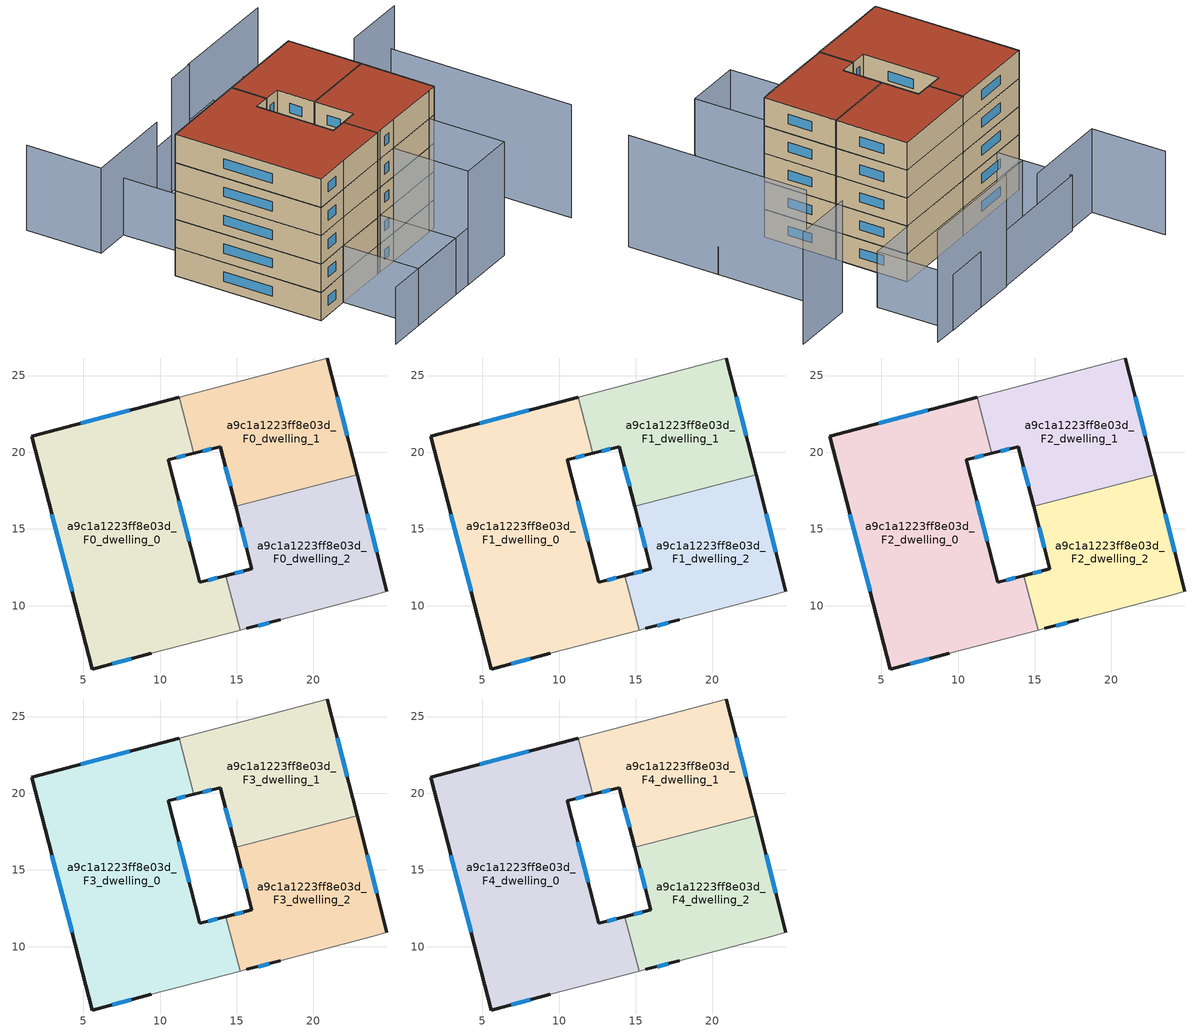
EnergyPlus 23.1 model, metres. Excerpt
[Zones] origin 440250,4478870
a9c1a1223ff8e03d_F0_dwelling_0
 floor ground (EU_floor_Construction): 15.22,8.4 14.29,11.96 12.59,11.52 10.54,19.51 12.21,19.93 11.25,23.58 1.63,21.04 5.6,5.87 9.41,6.89 z0
 wall outside (EU_wall_Construction): 12.21,19.93 10.54,19.51 12.59,11.52 14.29,11.96 / 9.41,6.89 5.6,5.87 1.63,21.04 11.25,23.58 z0:3
 wall adiabatic (EU_wall_Construction): 15.22,8.4 9.41,6.89 z0:3
 wall to a9c1a1223ff8e03d_F0_dwelling_1 (EU_wall_Construction): 11.25,23.58 12.21,19.93 z0:3
 wall to a9c1a1223ff8e03d_F0_dwelling_2 (EU_wall_Construction): 14.29,11.96 15.22,8.4 z0:3
 window (EU_Window_Construction): 11.65,19.79 11.1,19.65 / 11.23,16.84 11.9,14.19 / 13.16,11.67 13.72,11.82 / 8.14,6.55 6.87,6.21 / 4.27,10.94 2.96,15.97 / 4.85,21.89 8.03,22.73 z1:2
a9c1a1223ff8e03d_F0_dwelling_1
 floor ground (EU_floor_Construction): 22.84,18.55 20.9,26.14 11.25,23.58 12.21,19.93 13.93,20.36 14.93,16.48 z0
 wall outside (EU_wall_Construction): 20.9,26.14 22.84,18.55 / 14.93,16.48 13.93,20.36 12.21,19.93 z0:3
 wall adiabatic (EU_wall_Construction): 11.25,23.58 20.9,26.14 z0:3
 wall to a9c1a1223ff8e03d_F0_dwelling_2 (EU_wall_Construction): 22.84,18.55 14.93,16.48 z0:3
 window (EU_Window_Construction): 21.55,23.6 22.19,21.09 / 14.6,17.78 14.26,19.06 / 13.35,20.22 12.78,20.07 z1:2
a9c1a1223ff8e03d_F0_dwelling_2
 floor ground (EU_floor_Construction): 23.91,10.67 24.78,10.93 22.84,18.55 14.93,16.48 15.98,12.4 14.29,11.96 15.22,8.4 15.67,8.51 17.84,9.08 z0
 wall outside (EU_wall_Construction): 14.29,11.96 15.98,12.4 14.93,16.48 / 22.84,18.55 24.78,10.93 / 17.84,9.08 15.67,8.51 z0:3
 wall adiabatic (EU_wall_Construction): 15.67,8.51 15.22,8.4 / 24.78,10.93 23.91,10.67 17.84,9.08 z0:3
 window (EU_Window_Construction): 14.86,12.11 15.42,12.25 / 15.63,13.76 15.28,15.11 / 23.49,16 24.14,13.48 / 17.11,8.89 16.39,8.7 z1:2
a9c1a1223ff8e03d_F1_dwelling_0
 floor to a9c1a1223ff8e03d_F0_dwelling_0 (EU_floor_Construction): 15.22,8.4 14.29,11.96 12.59,11.52 10.54,19.51 12.21,19.93 11.25,23.58 1.63,21.04 5.6,5.87 9.41,6.89 z3
 wall outside (EU_wall_Construction): 12.21,19.93 10.54,19.51 12.59,11.52 14.29,11.96 / 9.41,6.89 5.6,5.87 1.63,21.04 11.25,23.58 z3:6
 wall adiabatic (EU_wall_Construction): 15.22,8.4 9.41,6.89 z3:6
 wall to a9c1a1223ff8e03d_F1_dwelling_1 (EU_wall_Construction): 11.25,23.58 12.21,19.93 z3:6
 wall to a9c1a1223ff8e03d_F1_dwelling_2 (EU_wall_Construction): 14.29,11.96 15.22,8.4 z3:6
 window (EU_Window_Construction): 11.65,19.79 11.1,19.65 / 11.23,16.84 11.9,14.19 / 13.16,11.67 13.72,11.82 / 8.14,6.55 6.87,6.21 / 4.27,10.94 2.96,15.97 / 4.85,21.89 8.03,22.73 z4:5
a9c1a1223ff8e03d_F1_dwelling_1
 floor to a9c1a1223ff8e03d_F0_dwelling_1 (EU_floor_Construction): 22.84,18.55 20.9,26.14 11.25,23.58 12.21,19.93 13.93,20.36 14.93,16.48 z3
 wall outside (EU_wall_Construction): 20.9,26.14 22.84,18.55 / 14.93,16.48 13.93,20.36 12.21,19.93 z3:6
 wall adiabatic (EU_wall_Construction): 11.25,23.58 20.9,26.14 z3:6
 wall to a9c1a1223ff8e03d_F1_dwelling_2 (EU_wall_Construction): 22.84,18.55 14.93,16.48 z3:6
 window (EU_Window_Construction): 21.55,23.6 22.19,21.09 / 14.6,17.78 14.26,19.06 / 13.35,20.22 12.78,20.07 z4:5
a9c1a1223ff8e03d_F1_dwelling_2
 floor to a9c1a1223ff8e03d_F0_dwelling_2 (EU_floor_Construction): 23.91,10.67 24.78,10.93 22.84,18.55 14.93,16.48 15.98,12.4 14.29,11.96 15.22,8.4 15.67,8.51 17.83,9.08 z3
 wall outside (EU_wall_Construction): 14.29,11.96 15.98,12.4 14.93,16.48 / 22.84,18.55 24.78,10.93 / 17.84,9.08 15.67,8.51 z3:6
 wall adiabatic (EU_wall_Construction): 15.67,8.51 15.22,8.4 / 24.78,10.93 23.91,10.67 17.84,9.08 z3:6
 window (EU_Window_Construction): 14.86,12.11 15.42,12.25 / 15.63,13.76 15.28,15.11 / 23.49,16 24.14,13.48 / 17.11,8.89 16.39,8.7 z4:5
a9c1a1223ff8e03d_F2_dwelling_0
 floor to a9c1a1223ff8e03d_F1_dwelling_0 (EU_floor_Construction): 15.22,8.4 14.29,11.96 12.59,11.52 10.54,19.51 12.21,19.93 11.25,23.58 1.63,21.04 5.6,5.87 9.41,6.89 z6
 wall outside (EU_wall_Construction): 12.21,19.93 10.54,19.51 12.59,11.52 14.29,11.96 / 9.41,6.89 5.6,5.87 1.63,21.04 11.25,23.58 z6:9
 wall adiabatic (EU_wall_Construction): 15.22,8.4 9.41,6.89 z6:9
 wall to a9c1a1223ff8e03d_F2_dwelling_1 (EU_wall_Construction): 11.25,23.58 12.21,19.93 z6:9
 wall to a9c1a1223ff8e03d_F2_dwelling_2 (EU_wall_Construction): 14.29,11.96 15.22,8.4 z6:9
 window (EU_Window_Construction): 11.65,19.79 11.1,19.65 / 11.23,16.84 11.9,14.19 / 13.16,11.67 13.72,11.82 / 8.14,6.55 6.87,6.21 / 4.27,10.94 2.96,15.97 / 4.85,21.89 8.03,22.73 z7:8
a9c1a1223ff8e03d_F2_dwelling_1
 floor to a9c1a1223ff8e03d_F1_dwelling_1 (EU_floor_Construction): 22.84,18.55 20.9,26.14 11.25,23.58 12.21,19.93 13.93,20.36 14.93,16.48 z6
 wall outside (EU_wall_Construction): 20.9,26.14 22.84,18.55 / 14.93,16.48 13.93,20.36 12.21,19.93 z6:9
 wall adiabatic (EU_wall_Construction): 11.25,23.58 20.9,26.14 z6:9
 wall to a9c1a1223ff8e03d_F2_dwelling_2 (EU_wall_Construction): 22.84,18.55 14.93,16.48 z6:9
 window (EU_Window_Construction): 21.55,23.6 22.19,21.09 / 14.6,17.78 14.26,19.06 / 13.35,20.22 12.78,20.07 z7:8
a9c1a1223ff8e03d_F2_dwelling_2
 floor to a9c1a1223ff8e03d_F1_dwelling_2 (EU_floor_Construction): 23.91,10.67 24.78,10.93 22.84,18.55 14.93,16.48 15.98,12.4 14.29,11.96 15.22,8.4 15.67,8.51 17.83,9.08 z6
 wall outside (EU_wall_Construction): 14.29,11.96 15.98,12.4 14.93,16.48 / 22.84,18.55 24.78,10.93 / 17.84,9.08 15.67,8.51 z6:9
 wall adiabatic (EU_wall_Construction): 15.67,8.51 15.22,8.4 / 24.78,10.93 23.91,10.67 17.84,9.08 z6:9
 window (EU_Window_Construction): 14.86,12.11 15.42,12.25 / 15.63,13.76 15.28,15.11 / 23.49,16 24.14,13.48 / 17.11,8.89 16.39,8.7 z7:8
a9c1a1223ff8e03d_F3_dwelling_0
 floor to a9c1a1223ff8e03d_F2_dwelling_0 (EU_floor_Construction): 15.22,8.4 14.29,11.96 12.59,11.52 10.54,19.51 12.21,19.93 11.25,23.58 1.63,21.04 5.6,5.87 9.41,6.89 z9
 wall outside (EU_wall_Construction): 12.21,19.93 10.54,19.51 12.59,11.52 14.29,11.96 / 9.41,6.89 5.6,5.87 1.63,21.04 11.25,23.58 z9:12
 wall adiabatic (EU_wall_Construction): 15.22,8.4 9.41,6.89 z9:12
 wall to a9c1a1223ff8e03d_F3_dwelling_1 (EU_wall_Construction): 11.25,23.58 12.21,19.93 z9:12
 wall to a9c1a1223ff8e03d_F3_dwelling_2 (EU_wall_Construction): 14.29,11.96 15.22,8.4 z9:12
 window (EU_Window_Construction): 11.65,19.79 11.1,19.65 / 11.23,16.84 11.9,14.19 / 13.16,11.67 13.72,11.82 / 8.14,6.55 6.87,6.21 / 4.27,10.94 2.96,15.97 / 4.85,21.89 8.03,22.73 z10:11
a9c1a1223ff8e03d_F3_dwelling_1
 floor to a9c1a1223ff8e03d_F2_dwelling_1 (EU_floor_Construction): 22.84,18.55 20.9,26.14 11.25,23.58 12.21,19.93 13.93,20.36 14.93,16.48 z9
 wall outside (EU_wall_Construction): 20.9,26.14 22.84,18.55 / 14.93,16.48 13.93,20.36 12.21,19.93 z9:12
 wall adiabatic (EU_wall_Construction): 11.25,23.58 20.9,26.14 z9:12
 wall to a9c1a1223ff8e03d_F3_dwelling_2 (EU_wall_Construction): 22.84,18.55 14.93,16.48 z9:12
 window (EU_Window_Construction): 21.55,23.6 22.19,21.09 / 14.6,17.78 14.26,19.06 / 13.35,20.22 12.78,20.07 z10:11
a9c1a1223ff8e03d_F3_dwelling_2
 floor to a9c1a1223ff8e03d_F2_dwelling_2 (EU_floor_Construction): 23.91,10.67 24.78,10.93 22.84,18.55 14.93,16.48 15.98,12.4 14.29,11.96 15.22,8.4 15.67,8.51 17.83,9.08 z9
 wall outside (EU_wall_Construction): 14.29,11.96 15.98,12.4 14.93,16.48 / 22.84,18.55 24.78,10.93 / 17.84,9.08 15.67,8.51 z9:12
 wall adiabatic (EU_wall_Construction): 15.67,8.51 15.22,8.4 / 24.78,10.93 23.91,10.67 17.84,9.08 z9:12
 window (EU_Window_Construction): 14.86,12.11 15.42,12.25 / 15.63,13.76 15.28,15.11 / 23.49,16 24.14,13.48 / 17.11,8.89 16.39,8.7 z10:11
a9c1a1223ff8e03d_F4_dwelling_0
 floor to a9c1a1223ff8e03d_F3_dwelling_0 (EU_floor_Construction): 15.22,8.4 14.29,11.96 12.59,11.52 10.54,19.51 12.21,19.93 11.25,23.58 1.63,21.04 5.6,5.87 9.41,6.89 z12
 wall outside (EU_wall_Construction): 12.21,19.93 10.54,19.51 12.59,11.52 14.29,11.96 / 9.41,6.89 5.6,5.87 1.63,21.04 11.25,23.58 z12:15
 wall adiabatic (EU_wall_Construction): 15.22,8.4 9.41,6.89 z12:15
 wall to a9c1a1223ff8e03d_F4_dwelling_1 (EU_wall_Construction): 11.25,23.58 12.21,19.93 z12:15
 wall to a9c1a1223ff8e03d_F4_dwelling_2 (EU_wall_Construction): 14.29,11.96 15.22,8.4 z12:15
 window (EU_Window_Construction): 11.65,19.79 11.1,19.65 / 11.23,16.84 11.9,14.19 / 13.16,11.67 13.72,11.82 / 8.14,6.55 6.87,6.21 / 4.27,10.94 2.96,15.97 / 4.85,21.89 8.03,22.73 z13:14
 roof outside (EU_roof_Construction): 11.25,23.58 12.21,19.93 10.54,19.51 12.59,11.52 14.29,11.96 15.22,8.4 9.41,6.89 5.6,5.87 1.63,21.04 z15
a9c1a1223ff8e03d_F4_dwelling_1
 floor to a9c1a1223ff8e03d_F3_dwelling_1 (EU_floor_Construction): 22.84,18.55 20.9,26.14 11.25,23.58 12.21,19.93 13.93,20.36 14.93,16.48 z12
 wall outside (EU_wall_Construction): 20.9,26.14 22.84,18.55 / 14.93,16.48 13.93,20.36 12.21,19.93 z12:15
 wall adiabatic (EU_wall_Construction): 11.25,23.58 20.9,26.14 z12:15
 wall to a9c1a1223ff8e03d_F4_dwelling_2 (EU_wall_Construction): 22.84,18.55 14.93,16.48 z12:15
 window (EU_Window_Construction): 21.55,23.6 22.19,21.09 / 14.6,17.78 14.26,19.06 / 13.35,20.22 12.78,20.07 z13:14
 roof outside (EU_roof_Construction): 20.9,26.14 22.84,18.55 14.93,16.48 13.93,20.36 12.21,19.93 11.25,23.58 z15
a9c1a1223ff8e03d_F4_dwelling_2
 floor to a9c1a1223ff8e03d_F3_dwelling_2 (EU_floor_Construction): 23.91,10.67 24.78,10.93 22.84,18.55 14.93,16.48 15.98,12.4 14.29,11.96 15.22,8.4 15.67,8.51 17.83,9.08 z12
 wall outside (EU_wall_Construction): 14.29,11.96 15.98,12.4 14.93,16.48 / 22.84,18.55 24.78,10.93 / 17.84,9.08 15.67,8.51 z12:15
 wall adiabatic (EU_wall_Construction): 15.67,8.51 15.22,8.4 / 24.78,10.93 23.91,10.67 17.84,9.08 z12:15
 window (EU_Window_Construction): 14.86,12.11 15.42,12.25 / 15.63,13.76 15.28,15.11 / 23.49,16 24.14,13.48 / 17.11,8.89 16.39,8.7 z13:14
 roof outside (EU_roof_Construction): 22.84,18.55 24.78,10.93 23.91,10.67 17.84,9.08 15.67,8.51 15.22,8.4 14.29,11.96 15.98,12.4 14.93,16.48 z15
shading: 7.62,-1.91 26.02,2.92 / 15.66,8.55 17.74,0.74 / 17.74,0.74 11.5,-0.93 / 11.5,-0.93 9.41,6.89 / 9.41,6.89 15.66,8.55 / 26.19,27.57 5.48,21.96 / 5.48,21.96 3.33,29.91 / 3.33,29.91 24.03,35.52 / 24.03,35.52 26.19,27.57 z0:6; 23.9,10.7 32.66,12.98 z0:3; 35.12,3.53 30.23,22.25 / 14.93,33.03 11.99,32.24 / 35.82,27.7 29.14,25.99 / 26.59,36.12 14.86,33.09 / 19.88,1.29 17.83,9.09 / 17.83,9.09 23.94,10.69 / 23.94,10.69 25.99,2.89 / 25.99,2.89 19.88,1.29 z0:12; 9.04,31.17 -0.4,28.7 / -0.4,28.7 -2.42,36.45 z0:9
[Building]
EU S2 Campaign: North Axis=0; Terrain=City; Solar Distribution=FullExterior
[Site:Location]
Madrid: Latitude=40.5; Longitude=-3.5; Time Zone=1; Elevation=609
[SizingPeriod:WeatherFileDays]
AnnualSizingPeriod: Begin Month=1; Begin Day of Month=1; End Month=12; End Day of Month=31; Day of Week for Start Day=Monday; Use Weather File Daylight Saving Period=No; Use Weather File Rain and Snow Indicators=No
[MATERIAL]
EU_InternalMass_Material: Roughness=MediumRough; Thickness=0.1; Conductivity=1; Density=1800; Specific Heat=900; Thermal Absorptance=0.9; Solar Absorptance=0.7; Visible Absorptance=0.7
[MATERIAL:NOMASS] Roughness=MediumRough; Thermal Absorptance=0.9; Solar Absorptance=0.7; Visible Absorptance=0.7
Name | Thermal Resistance
EU_wall_NoMass | 0.459673
EU_roof_NoMass | 0.495815
EU_floor_NoMass | 0.788942
[WINDOWMATERIAL:SIMPLEGLAZINGSYSTEM]
EU_Window_SimpleGlazing: UFactor=4.26103; Solar Heat Gain Coefficient=0.85; Visible Transmittance=0.85
[CONSTRUCTION]
EU_wall_Construction: EU_wall_NoMass
EU_roof_Construction: EU_roof_NoMass
EU_floor_Construction: EU_floor_NoMass
EU_InternalMass_Construction: EU_InternalMass_Material
EU_Window_Construction: EU_Window_SimpleGlazing
[ZONE] Type=1; Multiplier=1; Ceiling Height=autocalculate; Floor Area=autocalculate; Part of Total Floor Area=Yes
Name | Volume
a9c1a1223ff8e03d_F0_dwelling_0 | 425.031
a9c1a1223ff8e03d_F1_dwelling_0; a9c1a1223ff8e03d_F2_dwelling_0; a9c1a1223ff8e03d_F3_dwelling_0; a9c1a1223ff8e03d_F4_dwelling_0 | 425.032
a9c1a1223ff8e03d_F0_dwelling_1 | 212.511
a9c1a1223ff8e03d_F1_dwelling_1; a9c1a1223ff8e03d_F2_dwelling_1; a9c1a1223ff8e03d_F3_dwelling_1; a9c1a1223ff8e03d_F4_dwelling_1 | 212.513
a9c1a1223ff8e03d_F0_dwelling_2 | 212.502
a9c1a1223ff8e03d_F1_dwelling_2; a9c1a1223ff8e03d_F2_dwelling_2; a9c1a1223ff8e03d_F3_dwelling_2; a9c1a1223ff8e03d_F4_dwelling_2 | 212.501
[INTERNALMASS] Construction=EU_InternalMass_Construction
Name | Zone or ZoneList | Surface Area
a9c1a1223ff8e03d_F0_dwelling_0_EU_InternalMass | a9c1a1223ff8e03d_F0_dwelling_0 | 141.677
a9c1a1223ff8e03d_F0_dwelling_1_EU_InternalMass | a9c1a1223ff8e03d_F0_dwelling_1 | 70.8374
a9c1a1223ff8e03d_F0_dwelling_2_EU_InternalMass | a9c1a1223ff8e03d_F0_dwelling_2 | 70.8337
a9c1a1223ff8e03d_F1_dwelling_0_EU_InternalMass | a9c1a1223ff8e03d_F1_dwelling_0 | 141.677
a9c1a1223ff8e03d_F1_dwelling_1_EU_InternalMass | a9c1a1223ff8e03d_F1_dwelling_1 | 70.8374
a9c1a1223ff8e03d_F1_dwelling_2_EU_InternalMass | a9c1a1223ff8e03d_F1_dwelling_2 | 70.8337
a9c1a1223ff8e03d_F2_dwelling_0_EU_InternalMass | a9c1a1223ff8e03d_F2_dwelling_0 | 141.677
a9c1a1223ff8e03d_F2_dwelling_1_EU_InternalMass | a9c1a1223ff8e03d_F2_dwelling_1 | 70.8374
a9c1a1223ff8e03d_F2_dwelling_2_EU_InternalMass | a9c1a1223ff8e03d_F2_dwelling_2 | 70.8337
a9c1a1223ff8e03d_F3_dwelling_0_EU_InternalMass | a9c1a1223ff8e03d_F3_dwelling_0 | 141.677
a9c1a1223ff8e03d_F3_dwelling_1_EU_InternalMass | a9c1a1223ff8e03d_F3_dwelling_1 | 70.8374
a9c1a1223ff8e03d_F3_dwelling_2_EU_InternalMass | a9c1a1223ff8e03d_F3_dwelling_2 | 70.8337
a9c1a1223ff8e03d_F4_dwelling_0_EU_InternalMass | a9c1a1223ff8e03d_F4_dwelling_0 | 141.677
a9c1a1223ff8e03d_F4_dwelling_1_EU_InternalMass | a9c1a1223ff8e03d_F4_dwelling_1 | 70.8374
a9c1a1223ff8e03d_F4_dwelling_2_EU_InternalMass | a9c1a1223ff8e03d_F4_dwelling_2 | 70.8337
[OTHEREQUIPMENT] Fuel Type=Electricity; Design Level Calculation Method=Watts/Area; Power per Zone Floor Area=1; Fraction Latent=0; Fraction Radiant=0; Fraction Lost=0; Carbon Dioxide Generation Rate=0; EndUse Subcategory=EU_Step8_InternalGains
Name | Zone or ZoneList or Space or SpaceList | Schedule
EU_Step8_InternalGain_a9c1a1223ff8e03d_F0_dwelling_0_f000 | a9c1a1223ff8e03d_F0_dwelling_0 | EU_Step8_GainSchedule_a9c1a1223ff8e03d_F0_dwelling_0_f000
EU_Step8_InternalGain_a9c1a1223ff8e03d_F0_dwelling_1_f000 | a9c1a1223ff8e03d_F0_dwelling_1 | EU_Step8_GainSchedule_a9c1a1223ff8e03d_F0_dwelling_1_f000
EU_Step8_InternalGain_a9c1a1223ff8e03d_F0_dwelling_2_f000 | a9c1a1223ff8e03d_F0_dwelling_2 | EU_Step8_GainSchedule_a9c1a1223ff8e03d_F0_dwelling_2_f000
EU_Step8_InternalGain_a9c1a1223ff8e03d_F1_dwelling_0_f000 | a9c1a1223ff8e03d_F1_dwelling_0 | EU_Step8_GainSchedule_a9c1a1223ff8e03d_F1_dwelling_0_f000
EU_Step8_InternalGain_a9c1a1223ff8e03d_F1_dwelling_1_f000 | a9c1a1223ff8e03d_F1_dwelling_1 | EU_Step8_GainSchedule_a9c1a1223ff8e03d_F1_dwelling_1_f000
EU_Step8_InternalGain_a9c1a1223ff8e03d_F1_dwelling_2_f000 | a9c1a1223ff8e03d_F1_dwelling_2 | EU_Step8_GainSchedule_a9c1a1223ff8e03d_F1_dwelling_2_f000
EU_Step8_InternalGain_a9c1a1223ff8e03d_F2_dwelling_0_f000 | a9c1a1223ff8e03d_F2_dwelling_0 | EU_Step8_GainSchedule_a9c1a1223ff8e03d_F2_dwelling_0_f000
EU_Step8_InternalGain_a9c1a1223ff8e03d_F2_dwelling_1_f000 | a9c1a1223ff8e03d_F2_dwelling_1 | EU_Step8_GainSchedule_a9c1a1223ff8e03d_F2_dwelling_1_f000
EU_Step8_InternalGain_a9c1a1223ff8e03d_F2_dwelling_2_f000 | a9c1a1223ff8e03d_F2_dwelling_2 | EU_Step8_GainSchedule_a9c1a1223ff8e03d_F2_dwelling_2_f000
EU_Step8_InternalGain_a9c1a1223ff8e03d_F3_dwelling_0_f000 | a9c1a1223ff8e03d_F3_dwelling_0 | EU_Step8_GainSchedule_a9c1a1223ff8e03d_F3_dwelling_0_f000
EU_Step8_InternalGain_a9c1a1223ff8e03d_F3_dwelling_1_f000 | a9c1a1223ff8e03d_F3_dwelling_1 | EU_Step8_GainSchedule_a9c1a1223ff8e03d_F3_dwelling_1_f000
EU_Step8_InternalGain_a9c1a1223ff8e03d_F3_dwelling_2_f000 | a9c1a1223ff8e03d_F3_dwelling_2 | EU_Step8_GainSchedule_a9c1a1223ff8e03d_F3_dwelling_2_f000
EU_Step8_InternalGain_a9c1a1223ff8e03d_F4_dwelling_0_f000 | a9c1a1223ff8e03d_F4_dwelling_0 | EU_Step8_GainSchedule_a9c1a1223ff8e03d_F4_dwelling_0_f000
EU_Step8_InternalGain_a9c1a1223ff8e03d_F4_dwelling_1_f000 | a9c1a1223ff8e03d_F4_dwelling_1 | EU_Step8_GainSchedule_a9c1a1223ff8e03d_F4_dwelling_1_f000
EU_Step8_InternalGain_a9c1a1223ff8e03d_F4_dwelling_2_f000 | a9c1a1223ff8e03d_F4_dwelling_2 | EU_Step8_GainSchedule_a9c1a1223ff8e03d_F4_dwelling_2_f000
[ZONEVENTILATION:DESIGNFLOWRATE] Schedule=EU_AlwaysOn; Design Flow Rate Calculation Method=AirChanges/Hour; Air Changes per Hour=0.719161; Ventilation Type=Natural; Fan Pressure Rise=0; Fan Total Efficiency=1; Constant Term Coefficient=1; Temperature Term Coefficient=0; Velocity Term Coefficient=0; Velocity Squared Term Coefficient=0; Minimum Indoor Temperature=-100; Maximum Indoor Temperature=100; Delta Temperature=-100; Minimum Outdoor Temperature=-100; Maximum Outdoor Temperature=100; Maximum Wind Speed=40
Name | Zone or ZoneList or Space or SpaceList
EU_ConstantAir_a9c1a1223ff8e03d_F0_dwelling_0 | a9c1a1223ff8e03d_F0_dwelling_0
EU_ConstantAir_a9c1a1223ff8e03d_F0_dwelling_1 | a9c1a1223ff8e03d_F0_dwelling_1
EU_ConstantAir_a9c1a1223ff8e03d_F0_dwelling_2 | a9c1a1223ff8e03d_F0_dwelling_2
EU_ConstantAir_a9c1a1223ff8e03d_F1_dwelling_0 | a9c1a1223ff8e03d_F1_dwelling_0
EU_ConstantAir_a9c1a1223ff8e03d_F1_dwelling_1 | a9c1a1223ff8e03d_F1_dwelling_1
EU_ConstantAir_a9c1a1223ff8e03d_F1_dwelling_2 | a9c1a1223ff8e03d_F1_dwelling_2
EU_ConstantAir_a9c1a1223ff8e03d_F2_dwelling_0 | a9c1a1223ff8e03d_F2_dwelling_0
EU_ConstantAir_a9c1a1223ff8e03d_F2_dwelling_1 | a9c1a1223ff8e03d_F2_dwelling_1
EU_ConstantAir_a9c1a1223ff8e03d_F2_dwelling_2 | a9c1a1223ff8e03d_F2_dwelling_2
EU_ConstantAir_a9c1a1223ff8e03d_F3_dwelling_0 | a9c1a1223ff8e03d_F3_dwelling_0
EU_ConstantAir_a9c1a1223ff8e03d_F3_dwelling_1 | a9c1a1223ff8e03d_F3_dwelling_1
EU_ConstantAir_a9c1a1223ff8e03d_F3_dwelling_2 | a9c1a1223ff8e03d_F3_dwelling_2
EU_ConstantAir_a9c1a1223ff8e03d_F4_dwelling_0 | a9c1a1223ff8e03d_F4_dwelling_0
EU_ConstantAir_a9c1a1223ff8e03d_F4_dwelling_1 | a9c1a1223ff8e03d_F4_dwelling_1
EU_ConstantAir_a9c1a1223ff8e03d_F4_dwelling_2 | a9c1a1223ff8e03d_F4_dwelling_2
[HVACTEMPLATE:THERMOSTAT] Constant Heating Setpoint=20; Constant Cooling Setpoint=50
EU_HeatOnly_a9c1a1223ff8e03d_F0_dwelling_0; EU_HeatOnly_a9c1a1223ff8e03d_F0_dwelling_1; EU_HeatOnly_a9c1a1223ff8e03d_F0_dwelling_2; EU_HeatOnly_a9c1a1223ff8e03d_F1_dwelling_0; EU_HeatOnly_a9c1a1223ff8e03d_F1_dwelling_1; EU_HeatOnly_a9c1a1223ff8e03d_F1_dwelling_2; EU_HeatOnly_a9c1a1223ff8e03d_F2_dwelling_0; EU_HeatOnly_a9c1a1223ff8e03d_F2_dwelling_1; EU_HeatOnly_a9c1a1223ff8e03d_F2_dwelling_2; EU_HeatOnly_a9c1a1223ff8e03d_F3_dwelling_0; EU_HeatOnly_a9c1a1223ff8e03d_F3_dwelling_1; EU_HeatOnly_a9c1a1223ff8e03d_F3_dwelling_2; EU_HeatOnly_a9c1a1223ff8e03d_F4_dwelling_0; EU_HeatOnly_a9c1a1223ff8e03d_F4_dwelling_1; EU_HeatOnly_a9c1a1223ff8e03d_F4_dwelling_2
[HVACTEMPLATE:ZONE:IDEALLOADSAIRSYSTEM] System Availability Schedule=EU_AlwaysOn; Maximum Heating Supply Air Temperature=50; Minimum Cooling Supply Air Temperature=13; Maximum Heating Supply Air Humidity Ratio=0.0156; Minimum Cooling Supply Air Humidity Ratio=0.0077; Heating Limit=NoLimit; Cooling Limit=NoLimit; Heating Availability Schedule=EU_AlwaysOn; Cooling Availability Schedule=EU_CoolingOff; Dehumidification Control Type=ConstantSensibleHeatRatio; Cooling Sensible Heat Ratio=0.7; Dehumidification Setpoint=60; Humidification Control Type=None; Humidification Setpoint=30; Outdoor Air Method=None; Outdoor Air Flow Rate per Person=0.00944; Outdoor Air Flow Rate per Zone Floor Area=0; Outdoor Air Flow Rate per Zone=0; Demand Controlled Ventilation Type=None; Outdoor Air Economizer Type=NoEconomizer; Heat Recovery Type=None; Sensible Heat Recovery Effectiveness=0.7; Latent Heat Recovery Effectiveness=0.65
Name | Template Thermostat
a9c1a1223ff8e03d_F0_dwelling_0 | EU_HeatOnly_a9c1a1223ff8e03d_F0_dwelling_0
a9c1a1223ff8e03d_F0_dwelling_1 | EU_HeatOnly_a9c1a1223ff8e03d_F0_dwelling_1
a9c1a1223ff8e03d_F0_dwelling_2 | EU_HeatOnly_a9c1a1223ff8e03d_F0_dwelling_2
a9c1a1223ff8e03d_F1_dwelling_0 | EU_HeatOnly_a9c1a1223ff8e03d_F1_dwelling_0
a9c1a1223ff8e03d_F1_dwelling_1 | EU_HeatOnly_a9c1a1223ff8e03d_F1_dwelling_1
a9c1a1223ff8e03d_F1_dwelling_2 | EU_HeatOnly_a9c1a1223ff8e03d_F1_dwelling_2
a9c1a1223ff8e03d_F2_dwelling_0 | EU_HeatOnly_a9c1a1223ff8e03d_F2_dwelling_0
a9c1a1223ff8e03d_F2_dwelling_1 | EU_HeatOnly_a9c1a1223ff8e03d_F2_dwelling_1
a9c1a1223ff8e03d_F2_dwelling_2 | EU_HeatOnly_a9c1a1223ff8e03d_F2_dwelling_2
a9c1a1223ff8e03d_F3_dwelling_0 | EU_HeatOnly_a9c1a1223ff8e03d_F3_dwelling_0
a9c1a1223ff8e03d_F3_dwelling_1 | EU_HeatOnly_a9c1a1223ff8e03d_F3_dwelling_1
a9c1a1223ff8e03d_F3_dwelling_2 | EU_HeatOnly_a9c1a1223ff8e03d_F3_dwelling_2
a9c1a1223ff8e03d_F4_dwelling_0 | EU_HeatOnly_a9c1a1223ff8e03d_F4_dwelling_0
a9c1a1223ff8e03d_F4_dwelling_1 | EU_HeatOnly_a9c1a1223ff8e03d_F4_dwelling_1
a9c1a1223ff8e03d_F4_dwelling_2 | EU_HeatOnly_a9c1a1223ff8e03d_F4_dwelling_2
[SIZING:ZONE] Zone Cooling Design Supply Air Temperature Input Method=SupplyAirTemperature; Zone Cooling Design Supply Air Temperature=13; Zone Heating Design Supply Air Temperature Input Method=SupplyAirTemperature; Zone Heating Design Supply Air Temperature=50; Zone Cooling Design Supply Air Humidity Ratio=0.008; Zone Heating Design Supply Air Humidity Ratio=0.008; Cooling Design Air Flow Method=DesignDay; Cooling Design Air Flow Rate=0; Cooling Minimum Air Flow per Zone Floor Area=0.000762; Cooling Minimum Air Flow=0; Cooling Minimum Air Flow Fraction=0.2; Heating Design Air Flow Method=DesignDay; Heating Design Air Flow Rate=0; Heating Maximum Air Flow per Zone Floor Area=0.002032; Heating Maximum Air Flow=0.141576; Heating Maximum Air Flow Fraction=0.3; Account for Dedicated Outdoor Air System=No; Dedicated Outdoor Air System Control Strategy=NeutralSupplyAir; Dedicated Outdoor Air Low Setpoint Temperature for Design=autosize; Dedicated Outdoor Air High Setpoint Temperature for Design=autosize; Zone Load Sizing Method=Sensible Load Only No Latent Load; Zone Latent Cooling Design Supply Air Humidity Ratio Input Method=HumidityRatioDifference; Zone Cooling Design Supply Air Humidity Ratio Difference=0.005; Zone Latent Heating Design Supply Air Humidity Ratio Input Method=HumidityRatioDifference; Zone Humidification Design Supply Air Humidity Ratio Difference=0.005
a9c1a1223ff8e03d_F0_dwelling_0; a9c1a1223ff8e03d_F0_dwelling_1; a9c1a1223ff8e03d_F0_dwelling_2; a9c1a1223ff8e03d_F1_dwelling_0; a9c1a1223ff8e03d_F1_dwelling_1; a9c1a1223ff8e03d_F1_dwelling_2; a9c1a1223ff8e03d_F2_dwelling_0; a9c1a1223ff8e03d_F2_dwelling_1; a9c1a1223ff8e03d_F2_dwelling_2; a9c1a1223ff8e03d_F3_dwelling_0; a9c1a1223ff8e03d_F3_dwelling_1; a9c1a1223ff8e03d_F3_dwelling_2; a9c1a1223ff8e03d_F4_dwelling_0; a9c1a1223ff8e03d_F4_dwelling_1; a9c1a1223ff8e03d_F4_dwelling_2
[SCHEDULE:CONSTANT]
Name | Hourly Value
EU_AlwaysOn | 1
EU_CoolingOff | 0
[SCHEDULE:FILE] Column Number=1; Rows to Skip at Top=0; Number of Hours of Data=8760; Column Separator=Comma; Interpolate to Timestep=No; Minutes per Item=60; Adjust Schedule for Daylight Savings=Yes
Name | File
EU_Step8_GainSchedule_a9c1a1223ff8e03d_F0_dwelling_0_f000 | ../../schedules/a9c1a1223ff8e03d/a9c1a1223ff8e03d_F0_dwelling_0_f000_gain.csv
EU_Step8_GainSchedule_a9c1a1223ff8e03d_F0_dwelling_1_f000 | ../../schedules/a9c1a1223ff8e03d/a9c1a1223ff8e03d_F0_dwelling_1_f000_gain.csv
EU_Step8_GainSchedule_a9c1a1223ff8e03d_F0_dwelling_2_f000 | ../../schedules/a9c1a1223ff8e03d/a9c1a1223ff8e03d_F0_dwelling_2_f000_gain.csv
EU_Step8_GainSchedule_a9c1a1223ff8e03d_F1_dwelling_0_f000 | ../../schedules/a9c1a1223ff8e03d/a9c1a1223ff8e03d_F1_dwelling_0_f000_gain.csv
EU_Step8_GainSchedule_a9c1a1223ff8e03d_F1_dwelling_1_f000 | ../../schedules/a9c1a1223ff8e03d/a9c1a1223ff8e03d_F1_dwelling_1_f000_gain.csv
EU_Step8_GainSchedule_a9c1a1223ff8e03d_F1_dwelling_2_f000 | ../../schedules/a9c1a1223ff8e03d/a9c1a1223ff8e03d_F1_dwelling_2_f000_gain.csv
EU_Step8_GainSchedule_a9c1a1223ff8e03d_F2_dwelling_0_f000 | ../../schedules/a9c1a1223ff8e03d/a9c1a1223ff8e03d_F2_dwelling_0_f000_gain.csv
EU_Step8_GainSchedule_a9c1a1223ff8e03d_F2_dwelling_1_f000 | ../../schedules/a9c1a1223ff8e03d/a9c1a1223ff8e03d_F2_dwelling_1_f000_gain.csv
EU_Step8_GainSchedule_a9c1a1223ff8e03d_F2_dwelling_2_f000 | ../../schedules/a9c1a1223ff8e03d/a9c1a1223ff8e03d_F2_dwelling_2_f000_gain.csv
EU_Step8_GainSchedule_a9c1a1223ff8e03d_F3_dwelling_0_f000 | ../../schedules/a9c1a1223ff8e03d/a9c1a1223ff8e03d_F3_dwelling_0_f000_gain.csv
EU_Step8_GainSchedule_a9c1a1223ff8e03d_F3_dwelling_1_f000 | ../../schedules/a9c1a1223ff8e03d/a9c1a1223ff8e03d_F3_dwelling_1_f000_gain.csv
EU_Step8_GainSchedule_a9c1a1223ff8e03d_F3_dwelling_2_f000 | ../../schedules/a9c1a1223ff8e03d/a9c1a1223ff8e03d_F3_dwelling_2_f000_gain.csv
EU_Step8_GainSchedule_a9c1a1223ff8e03d_F4_dwelling_0_f000 | ../../schedules/a9c1a1223ff8e03d/a9c1a1223ff8e03d_F4_dwelling_0_f000_gain.csv
EU_Step8_GainSchedule_a9c1a1223ff8e03d_F4_dwelling_1_f000 | ../../schedules/a9c1a1223ff8e03d/a9c1a1223ff8e03d_F4_dwelling_1_f000_gain.csv
EU_Step8_GainSchedule_a9c1a1223ff8e03d_F4_dwelling_2_f000 | ../../schedules/a9c1a1223ff8e03d/a9c1a1223ff8e03d_F4_dwelling_2_f000_gain.csv
